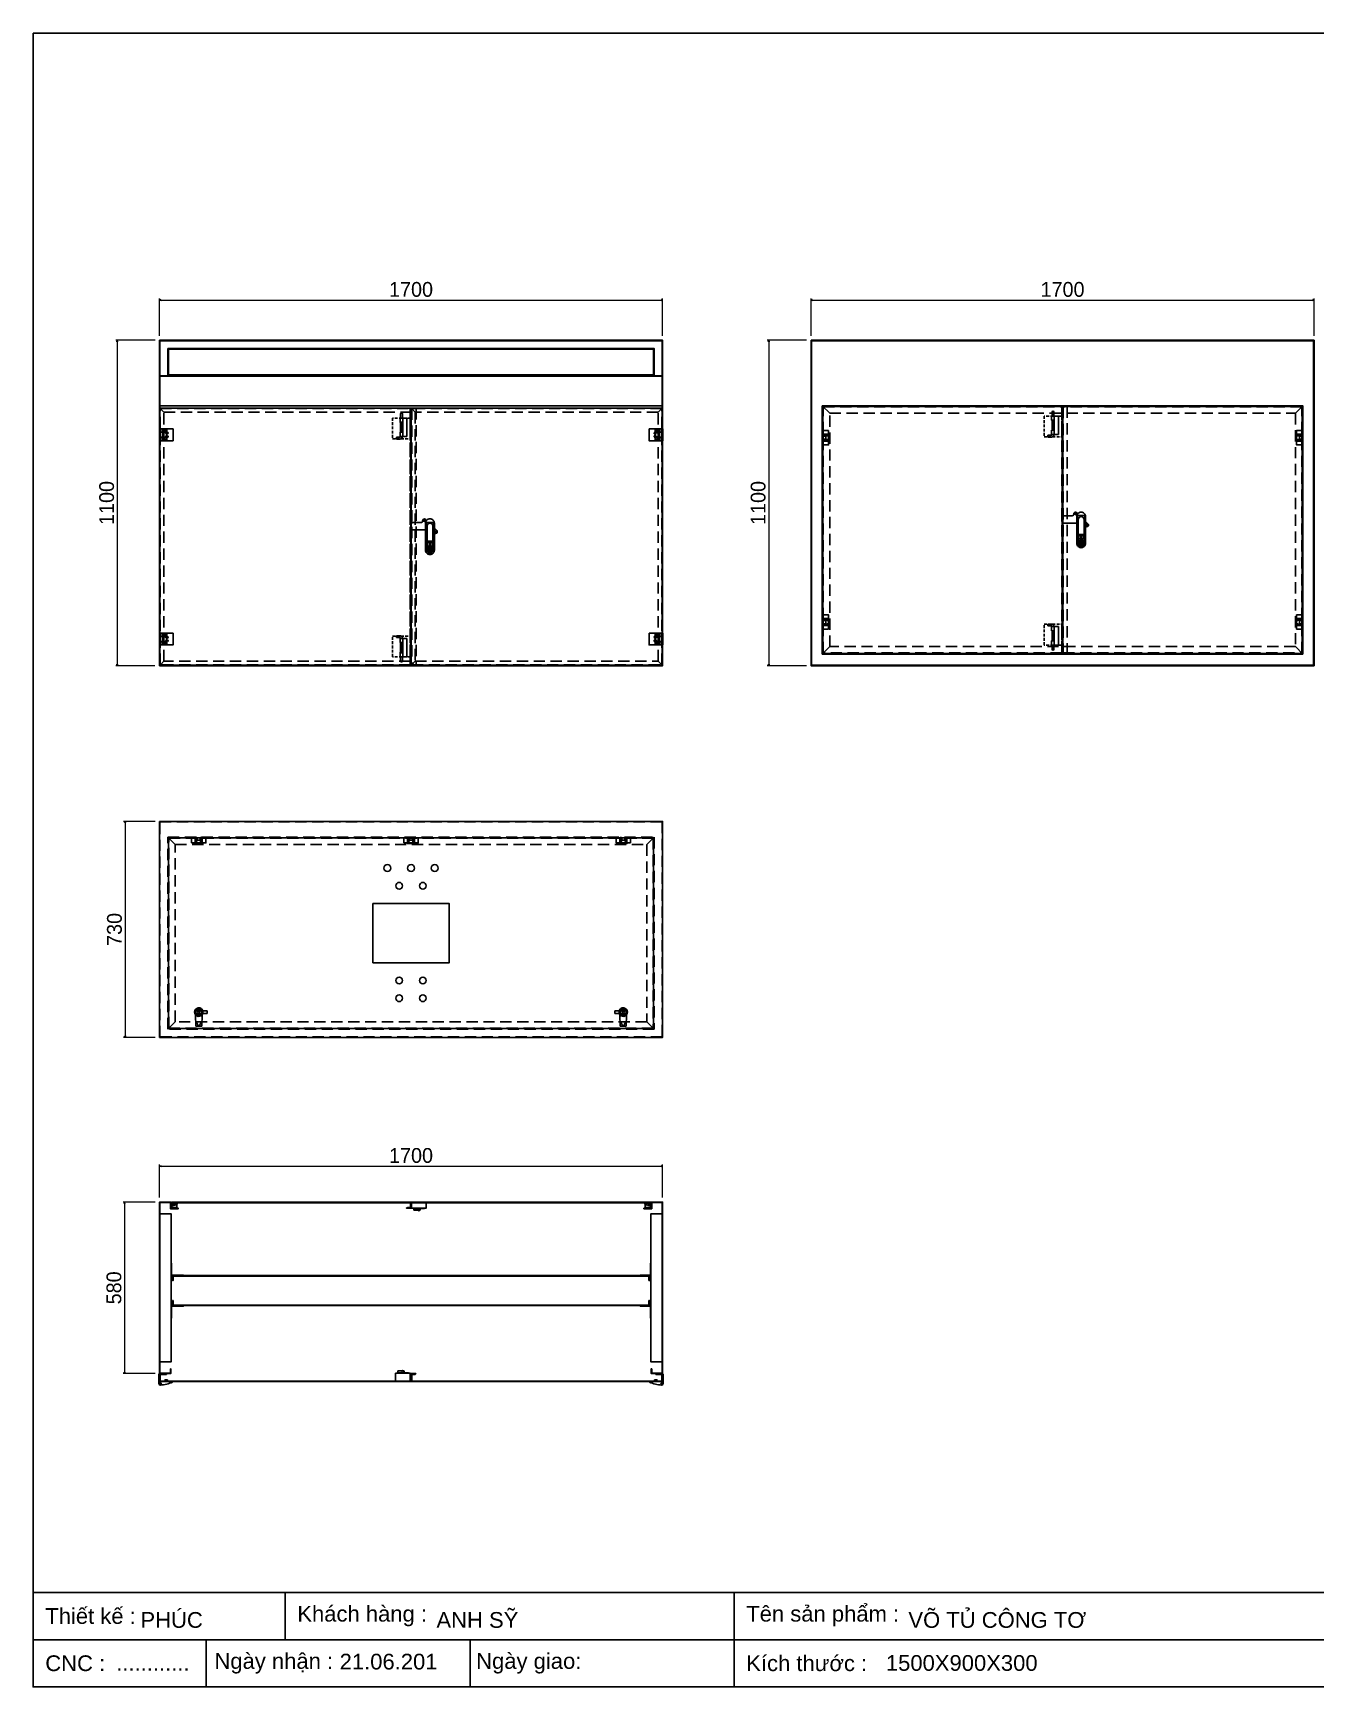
# Model space of a CAD drawing. Header units: millimetres. Extents: x 0 to 7906, y 0 to 5590.
# Drawn here: x 0 to 4336, y 0 to 5590 of the extents above; entities that cross this region are included whole.
import ezdxf

# ---------------------------------------------------------------- set-up
doc = ezdxf.new("R2010")
doc.units = ezdxf.units.MM
doc.linetypes.add('HIDDEN2', pattern=[4.7625, 3.175, -1.5875])
doc.linetypes.add('HIDDENX2', pattern=[19.05, 12.7, -6.35])
doc.layers.add('Ghi chu', color=7, linetype='Continuous')
doc.layers.add('HEATER', color=1, linetype='Continuous')
doc.styles.add('Arial', font='arial.ttf')
doc.dimstyles.new('CNC', dxfattribs={"dimtxt": 50, "dimasz": 5, "dimexe": 5, "dimexo": 15, "dimgap": 10, "dimtad": 1, "dimdec": 0, "dimtxsty": 'Standard', "dimblk": 'OPEN30', "dimcen": 10, "dimclrd": 5, "dimclre": 5, "dimclrt": 3, "dimazin": 3, "dimtfac": 1, "dimtdec": 0, "dimtmove": 0, "dimatfit": 3, "dimldrblk": 'ARCHTICK', "dimlwd": 9, "dimlwe": 9})

# ---------------------------------------------------------------- blocks, each defined once
blk = doc.blocks.new('KHUNG CHUẨN')
at = {"color": 7}
for p, q in [((19889.2, -28535.2), (16919.2, -28535.2)), ((17239.2, -28535.2), (17239.2, -28595.2)), ((17809.2, -28535.2), (17809.2, -28655.2)), ((18939.2, -28595.2), (16919.2, -28595.2)), ((17139.2, -28595.2), (17139.2, -28655.2)), ((17474.2, -28595.2), (17474.2, -28655.2))]:
    blk.add_line(p, q, dxfattribs=at)
blk.add_lwpolyline([(16919.2, -26555.2), (19889.2, -26555.2), (19889.2, -28655.2), (16919.2, -28655.2)], close=True, dxfattribs=at)
at = {"color": 2, "char_height": 20, "attachment_point": 4, "style": 'Arial'}
for s, insert, width in [('  Thiết kế :', (16919.2, -28565.2), 917.634), ('  Khách hàng :', (17239.2, -28565.2), 917.634), ('  Tên sản phẩm :', (17809.2, -28565.2), 917.634), ('  CNC :', (16919.2, -28625.2), 917.634), ('  Ngày nhận :', (17134, -28625.2), 556.651), ('  Ngày giao:', (17466.3, -28625.2), 556.651), ('  Kích thước :', (17809.2, -28625.2), 917.634)]:
    blk.add_mtext(s, dxfattribs=dict(at, insert=insert, width=width))
at = {"color": 3, "style": 'Arial'}
for tag, p in [('#01', (17055.6, -28580.1)), ('#02', (17431.4, -28580.1)), ('#03', (18030.6, -28580.1)), ('#08', (18751.7, -28580.1)), ('#10', (19064.8, -28580.1)), ('#04', (17024.8, -28634.6)), ('#05', (17308.5, -28633)), ('#06', (17632.7, -28633.7)), ('#07', (18002, -28634.7)), ('#09', (18753.8, -28632.6)), ('#11', (19060.3, -28625.7)), ('#12', (19806.5, -28628.9))]:
    blk.add_attdef(tag, p, '', height=20, dxfattribs=at)
blk = doc.blocks.new('*D1')
at = {"color": 5, "lineweight": 9, "ltscale": 3, "transparency": 16777216}
for p, q in [((412.4, 4551.9), (279.3, 4551.9)), ((284.3, 4546.9), (284.3, 3456.9)), ((411.9, 3451.9), (279.3, 3451.9))]:
    blk.add_line(p, q, dxfattribs=at)
at = {"color": 0, "linetype": 'ByBlock', "lineweight": -2}
for p, q in [((283, 4546.9), (284.3, 4551.9)), ((284.3, 4551.9), (285.7, 4546.9)), ((284.3, 4551.9), (284.3, 4546.9)), ((284.3, 3451.9), (283, 3456.9)), ((285.7, 3456.9), (284.3, 3451.9)), ((284.3, 3451.9), (284.3, 3456.9))]:
    blk.add_line(p, q, dxfattribs=at)
at = {"layer": 'Defpoints', "color": 0, "ltscale": 3, "transparency": 16777216}
for p in [(427.4, 4551.9), (284.3, 3451.9), (426.9, 3451.9)]:
    blk.add_point(p, dxfattribs=at)
at = {"color": 3, "ltscale": 3, "transparency": 16777216, "insert": (248.8, 4001.9), "char_height": 50, "attachment_point": 5, "rotation": 90}
blk.add_mtext('1100', dxfattribs=at)
blk = doc.blocks.new('_ArchTick')
at = {"color": 0, "const_width": 0.15}
blk.add_lwpolyline([(-0.5, -0.5), (0.5, 0.5)], dxfattribs=at)
blk = doc.blocks.new('_Open30')
at = {"color": 0, "linetype": 'ByBlock', "lineweight": -2}
for p, q in [((-1, 0.3), (0, 0)), ((0, 0), (-1, -0.3)), ((0, 0), (-1, 0))]:
    blk.add_line(p, q, dxfattribs=at)
blk = doc.blocks.new('*D2')
at = {"color": 5, "lineweight": 9, "ltscale": 3, "transparency": 16777216}
for p, q in [((427.4, 4566.9), (427.4, 4692.9)), ((432.4, 4687.9), (2122.4, 4687.9)), ((2127.4, 4566.9), (2127.4, 4692.9))]:
    blk.add_line(p, q, dxfattribs=at)
at = {"color": 0, "linetype": 'ByBlock', "lineweight": -2}
for p, q in [((427.4, 4687.9), (432.4, 4689.3)), ((432.4, 4686.6), (427.4, 4687.9)), ((427.4, 4687.9), (432.4, 4687.9)), ((2122.4, 4689.3), (2127.4, 4687.9)), ((2127.4, 4687.9), (2122.4, 4686.6)), ((2127.4, 4687.9), (2122.4, 4687.9))]:
    blk.add_line(p, q, dxfattribs=at)
at = {"layer": 'Defpoints', "color": 0, "ltscale": 3, "transparency": 16777216}
for p in [(2127.4, 4687.9), (427.4, 4551.9), (2127.4, 4551.9)]:
    blk.add_point(p, dxfattribs=at)
at = {"color": 3, "ltscale": 3, "transparency": 16777216, "insert": (1277.4, 4723.5), "char_height": 50, "attachment_point": 5}
blk.add_mtext('1700', dxfattribs=at)
blk = doc.blocks.new('ovan6x9')
at = {"color": 2}
for p, q in [((2, 6), (8, 6)), ((2, 0), (8, 0))]:
    blk.add_line(p, q, dxfattribs=at)
for centre, start, end in [((2, 3), 90, 270), ((8, 3), 270, 90)]:
    blk.add_arc(centre, 3, start, end, dxfattribs=at)
blk = doc.blocks.new('HL036-1-1')
at = {"color": 1}
blk.add_line((9.5, 36.2), (9.5, 12.2), dxfattribs=at)
for points in [[(-2.5, 12.2), (17.5, 12.2), (17.5, 36.2), (-2.5, 36.2)], [(0, 48.5), (17.5, 48.5), (17.5, 0), (0, 0)]]:
    blk.add_lwpolyline(points, close=True, dxfattribs=at)
for centre, radius in [((3.5, 31.8), 2), ((3.5, 16.8), 2), ((12.7, 32.5), 2.5), ((12.7, 16), 2.5)]:
    blk.add_circle(centre, radius, dxfattribs=at)
blk = doc.blocks.new('HL044-1.3-B')
h = blk.add_hatch()
h.set_pattern_fill('ANSI31', color=1, scale=0.3, style=0)
h.set_pattern_definition([(45, (-80982.31925, -42991.2648), (-0.673519209, 0.673519209), [])])
h.paths.add_polyline_path([(-15.5, 27), (-15.5, 24), (-9.5, 24), (-9.5, 27)])
at = {"color": 1}
for p, q in [((0, 0), (-43, 0)), ((-43, 0), (-43, -2)), ((-25, 6.5), (-25, 0)), ((-25, 6.5), (-19, 5.9)), ((-25, 5.5), (-19, 4.9)), ((-25, 4.5), (-19, 3.9)), ((-25, 3.5), (-19, 2.9)), ((-25, 2.5), (-19, 1.9)), ((-25, 1.5), (-19, 0.9)), ((-25, 0.5), (-19.7, 0)), ((-22, 24), (-22, 27)), ((-22, 27), (1, 27)), ((-1, 24), (-22, 24)), ((-19, 6.5), (-19, 0)), ((-15.5, 24), (-15.5, 27)), ((-9.5, 24), (-9.5, 27)), ((0, 23), (0, 0)), ((0, 7.5), (3, 7.5)), ((0, 6), (3, 6)), ((3, 25), (3, 0)), ((3, -6.5), (3, 0))]:
    blk.add_line(p, q, dxfattribs=at)
blk.add_lwpolyline([(-26, 6.5), (-18, 6.5), (-18, 0), (-26, 0)], close=True, dxfattribs=at)
blk.add_circle((-2.3, -7), 2.55, dxfattribs=at)
for centre, radius, start, end in [((-1, 23), 1, 0, 90), ((1, 25), 2, 0, 90), ((15.4, 147.7), 160.7, 248.6705, 263.5901), ((-2.5, -6.5), 5.5, 270, 0)]:
    blk.add_arc(centre, radius, start, end, dxfattribs=at)
blk = doc.blocks.new('HL044-1.3-C')
at = {"color": 1, "linetype": 'HIDDEN2', "ltscale": 0.5}
for p, q in [((-25, 40), (-25, 0)), ((-3, 0), (-3, 40))]:
    blk.add_line(p, q, dxfattribs=at)
at = {"color": 1}
for p, q in [((-12, 29), (0, 29)), ((-12, 11), (-12, 29)), ((0, 11), (-12, 11)), ((-11, 28.5), (0, 28.5)), ((-11, 28.5), (-11, 11.5)), ((0, 11.5), (-11, 11.5))]:
    blk.add_line(p, q, dxfattribs=at)
blk.add_lwpolyline([(-46, 40), (0, 40), (0, 0), (-46, 0)], close=True, dxfattribs=at)
at = {"color": 1, "linetype": 'HIDDEN2', "ltscale": 0.5}
for centre, radius in [((-25, 26), 4), ((-25, 14), 4), ((-15.5, 32.5), 3), ((-15.5, 7.5), 3)]:
    blk.add_circle(centre, radius, dxfattribs=at)
blk = doc.blocks.new('HL035-1-1')
at = {"color": 1}
for p, q in [((-5, 88), (-17, 88)), ((-17, 88), (-17, 82)), ((-5, 82), (-17, 82)), ((-4.5, 79), (18.5, 79)), ((-4.5, 65), (-4.5, 79)), ((-4.5, 65), (4.5, 65)), ((1.3, 65), (-4, 64)), ((4, 64), (-4, 62.5)), ((-4, 64), (-3, 64)), ((4, 62.5), (-4, 61)), ((-4, 62.5), (-3, 62.5)), ((4, 61), (-4, 59.5)), ((-4, 61), (-3, 61)), ((4, 59.5), (-4, 58)), ((-4, 59.5), (-3, 59.5)), ((4, 58), (-4, 56.5)), ((-4, 58), (-3, 58)), ((4, 56.5), (-4, 55)), ((-4, 56.5), (-3, 56.5)), ((-3, 79), (-3, 80)), ((-3, 79), (-3, 79)), ((3, 79), (3, 80)), ((3, 64), (4, 64)), ((3, 62.5), (4, 62.5)), ((3, 61), (4, 61)), ((3, 59.5), (4, 59.5)), ((3, 58), (4, 58)), ((3, 56.5), (4, 56.5)), ((4.5, 65), (4.5, 79)), ((4.5, 65), (4.5, 31)), ((18.5, 79), (18.5, 17)), ((-4.5, 17), (-4.5, 31)), ((-4.5, 31), (4.5, 31)), ((18.5, 17), (-4.5, 17)), ((4, 55), (-4, 53.5)), ((-4, 55), (-3, 55)), ((4, 53.5), (-4, 52)), ((-4, 53.5), (-3, 53.5)), ((4, 52), (-4, 50.5)), ((-4, 52), (-3, 52)), ((4, 50.5), (-4, 49)), ((-4, 50.5), (-3, 50.5)), ((4, 49), (-4, 47.5)), ((-4, 49), (-3, 49)), ((4, 47.5), (-4, 46)), ((-4, 47.5), (-3, 47.5)), ((4, 46), (-4, 44.5)), ((-4, 46), (-3, 46)), ((4, 44.5), (-4, 43)), ((-4, 44.5), (-3, 44.5)), ((4, 43), (-4, 41.5)), ((-4, 43), (-3, 43)), ((4, 41.5), (-4, 40)), ((-4, 41.5), (-3, 41.5)), ((4, 40), (-4, 38.5)), ((-4, 40), (-3, 40)), ((4, 38.5), (-4, 37)), ((-4, 38.5), (-3, 38.5)), ((4, 37), (-4, 35.5)), ((-4, 37), (-3, 37)), ((4, 35.5), (-4, 34)), ((-4, 35.5), (-3, 35.5)), ((4, 34), (-4, 32.5)), ((-4, 34), (-3, 34)), ((-3, 3), (-2, 0)), ((3, 3), (2, 0)), ((3, 55), (4, 55)), ((3, 53.5), (4, 53.5)), ((3, 52), (4, 52)), ((3, 50.5), (4, 50.5)), ((3, 49), (4, 49)), ((3, 47.5), (4, 47.5)), ((3, 46), (4, 46)), ((3, 44.5), (4, 44.5)), ((3, 43), (4, 43)), ((3, 41.5), (4, 41.5)), ((3, 40), (4, 40)), ((3, 38.5), (4, 38.5)), ((3, 37), (4, 37)), ((3, 35.5), (4, 35.5)), ((3, 34), (4, 34)), ((4.5, 17), (4.5, 31))]:
    blk.add_line(p, q, dxfattribs=at)
for points in [[(-3, 32.5), (-3, 65)], [(3, 65), (3, 32.5)], [(-3, 3), (-3, 17)], [(2, 0), (-2, 0)], [(3, 17), (3, 3)]]:
    blk.add_lwpolyline(points, dxfattribs=at)
blk.add_lwpolyline([(-4, 32.5), (4, 32.5), (4, 31), (-4, 31)], close=True, dxfattribs=at)
for radius in [8, 2]:
    blk.add_arc((-5, 80), radius, 0, 90, dxfattribs=at)
blk = doc.blocks.new('*D8')
at = {"color": 5, "lineweight": 9, "ltscale": 3, "transparency": 16777216}
for p, q in [((412.4, 2925.4), (305.8, 2925.4)), ((310.8, 2920.4), (310.8, 2200.4)), ((412.4, 2195.4), (305.8, 2195.4))]:
    blk.add_line(p, q, dxfattribs=at)
at = {"color": 0, "linetype": 'ByBlock', "lineweight": -2}
for p, q in [((309.4, 2920.4), (310.8, 2925.4)), ((310.8, 2925.4), (312.1, 2920.4)), ((310.8, 2925.4), (310.8, 2920.4)), ((310.8, 2195.4), (309.4, 2200.4)), ((312.1, 2200.4), (310.8, 2195.4)), ((310.8, 2195.4), (310.8, 2200.4))]:
    blk.add_line(p, q, dxfattribs=at)
at = {"layer": 'Defpoints', "color": 0, "ltscale": 3, "transparency": 16777216}
for p in [(427.4, 2925.4), (310.8, 2195.4), (427.4, 2195.4)]:
    blk.add_point(p, dxfattribs=at)
at = {"color": 3, "ltscale": 3, "transparency": 16777216, "insert": (275.2, 2560.4), "char_height": 50, "attachment_point": 5, "rotation": 90}
blk.add_mtext('730', dxfattribs=at)
blk = doc.blocks.new('HL035-1-3')
at = {"color": 1}
for p, q in [((0, 3), (-17, 3)), ((-17, -3), (-17, 3)), ((0, 4.5), (18.5, 4.5)), ((18.5, 3), (0.2, 3)), ((4.4, 1), (2.9, 0.7)), ((18.5, 3), (18.5, 4.5)), ((0, -3), (-17, -3))]:
    blk.add_line(p, q, dxfattribs=at)
for radius, start, end in [(4.5, 90, 138.1897), (4.5, 221.8103, 13.4301), (3, 87.0927, 90), (3, 270, 90), (3, 270, 13.4301)]:
    blk.add_arc((0, 0), radius, start, end, dxfattribs=at)
blk = doc.blocks.new('HL036-1-2')
at = {"layer": 'Ghi chu', "color": 1}
for p, q in [((-3, 17.8), (-18.9, 17.8)), ((-18.9, 15.8), (-18.9, 17.8)), ((-12.1, 15.8), (-18.9, 15.8)), ((-16.4, 1), (-16.4, 14)), ((-15.6, 15), (-3.9, 17.7)), ((0, 0), (-15.4, 0)), ((-14.4, 3), (-14.4, 11.9)), ((0, 2), (-13.4, 2)), ((-13.1, 12.8), (-4.3, 9.8)), ((-6.2, 2), (-6.2, 0)), ((-1.2, 2), (-1.2, 0)), ((0, 0), (0, 2))]:
    blk.add_line(p, q, dxfattribs=at)
for radius in [4.1, 2.1]:
    blk.add_circle((-3, 13.7), radius, dxfattribs=at)
for centre, start, end in [((-15.4, 14), 102.9616, 180), ((-15.4, 1), 180, 270), ((-13.4, 11.9), 71.3254, 180), ((-13.4, 3), 180, 270)]:
    blk.add_arc(centre, 1, start, end, dxfattribs=at)
blk = doc.blocks.new('*D9')
at = {"color": 5, "lineweight": 9, "ltscale": 3, "transparency": 16777216}
for p, q in [((427.4, 1653.9), (427.4, 1765.6)), ((432.4, 1760.6), (2122.4, 1760.6)), ((2127.4, 1653.9), (2127.4, 1765.6))]:
    blk.add_line(p, q, dxfattribs=at)
at = {"color": 0, "linetype": 'ByBlock', "lineweight": -2}
for p, q in [((427.4, 1760.6), (432.4, 1761.9)), ((432.4, 1759.2), (427.4, 1760.6)), ((427.4, 1760.6), (432.4, 1760.6)), ((2122.4, 1761.9), (2127.4, 1760.6)), ((2127.4, 1760.6), (2122.4, 1759.2)), ((2127.4, 1760.6), (2122.4, 1760.6))]:
    blk.add_line(p, q, dxfattribs=at)
at = {"layer": 'Defpoints', "color": 0, "ltscale": 3, "transparency": 16777216}
for p in [(2127.4, 1760.6), (427.4, 1638.9), (2127.4, 1638.9)]:
    blk.add_point(p, dxfattribs=at)
at = {"color": 3, "ltscale": 3, "transparency": 16777216, "insert": (1277.4, 1796.1), "char_height": 50, "attachment_point": 5}
blk.add_mtext('1700', dxfattribs=at)
blk = doc.blocks.new('*D10')
at = {"color": 5, "lineweight": 9, "ltscale": 3, "transparency": 16777216}
for p, q in [((412.4, 1638.9), (304, 1638.9)), ((309, 1633.9), (309, 1063.9)), ((412.4, 1058.9), (304, 1058.9))]:
    blk.add_line(p, q, dxfattribs=at)
at = {"color": 0, "linetype": 'ByBlock', "lineweight": -2}
for p, q in [((307.7, 1633.9), (309, 1638.9)), ((309, 1638.9), (310.3, 1633.9)), ((309, 1638.9), (309, 1633.9)), ((309, 1058.9), (307.7, 1063.9)), ((310.3, 1063.9), (309, 1058.9)), ((309, 1058.9), (309, 1063.9))]:
    blk.add_line(p, q, dxfattribs=at)
at = {"layer": 'Defpoints', "color": 0, "ltscale": 3, "transparency": 16777216}
for p in [(427.4, 1638.9), (309, 1058.9), (427.4, 1058.9)]:
    blk.add_point(p, dxfattribs=at)
at = {"color": 3, "ltscale": 3, "transparency": 16777216, "insert": (273.5, 1348.9), "char_height": 50, "attachment_point": 5, "rotation": 90}
blk.add_mtext('580', dxfattribs=at)
blk = doc.blocks.new('*D11')
at = {"color": 5, "lineweight": 9, "ltscale": 3, "transparency": 16777216}
for p, q in [((2614.4, 4551.9), (2481.3, 4551.9)), ((2486.3, 4546.9), (2486.3, 3456.9)), ((2613.9, 3451.9), (2481.3, 3451.9))]:
    blk.add_line(p, q, dxfattribs=at)
at = {"color": 0, "linetype": 'ByBlock', "lineweight": -2}
for p, q in [((2485, 4546.9), (2486.3, 4551.9)), ((2486.3, 4551.9), (2487.7, 4546.9)), ((2486.3, 4551.9), (2486.3, 4546.9)), ((2486.3, 3451.9), (2485, 3456.9)), ((2487.7, 3456.9), (2486.3, 3451.9)), ((2486.3, 3451.9), (2486.3, 3456.9))]:
    blk.add_line(p, q, dxfattribs=at)
at = {"layer": 'Defpoints', "color": 0, "ltscale": 3, "transparency": 16777216}
for p in [(2629.4, 4551.9), (2486.3, 3451.9), (2628.9, 3451.9)]:
    blk.add_point(p, dxfattribs=at)
at = {"color": 3, "ltscale": 3, "transparency": 16777216, "insert": (2450.8, 4001.9), "char_height": 50, "attachment_point": 5, "rotation": 90}
blk.add_mtext('1100', dxfattribs=at)
blk = doc.blocks.new('*D12')
at = {"color": 5, "lineweight": 9, "ltscale": 3, "transparency": 16777216}
for p, q in [((2629.4, 4566.9), (2629.4, 4692.9)), ((2634.4, 4687.9), (4324.4, 4687.9)), ((4329.4, 4566.9), (4329.4, 4692.9))]:
    blk.add_line(p, q, dxfattribs=at)
at = {"color": 0, "linetype": 'ByBlock', "lineweight": -2}
for p, q in [((2629.4, 4687.9), (2634.4, 4689.3)), ((2634.4, 4686.6), (2629.4, 4687.9)), ((2629.4, 4687.9), (2634.4, 4687.9)), ((4324.4, 4689.3), (4329.4, 4687.9)), ((4329.4, 4687.9), (4324.4, 4686.6)), ((4329.4, 4687.9), (4324.4, 4687.9))]:
    blk.add_line(p, q, dxfattribs=at)
at = {"layer": 'Defpoints', "color": 0, "ltscale": 3, "transparency": 16777216}
for p in [(4329.4, 4687.9), (2629.4, 4551.9), (4329.4, 4551.9)]:
    blk.add_point(p, dxfattribs=at)
at = {"color": 3, "ltscale": 3, "transparency": 16777216, "insert": (3479.4, 4723.5), "char_height": 50, "attachment_point": 5}
blk.add_mtext('1700', dxfattribs=at)
blk = doc.blocks.new('AB301-2-1')
at = {"linetype": 'Continuous'}
h = blk.add_hatch(dxfattribs=at)
h.set_pattern_fill('ACAD_ISO09W100', color=1, scale=0.2)
h.set_pattern_definition([(0, (-368.0181, 398.3814), (0, 1), [4.8, -0.6, 1.2, -0.6, 1.2, -0.6])])
h.paths.add_polyline_path([(-4.1, -88.5, 0.118404), (0, -89.5, 0.118404), (4.1, -88.5), (7, -72), (-7, -72)])
at = {"color": 1, "linetype": 'Continuous'}
for p, q in [((-10, -50.5), (10, -50.5)), ((-7, -72), (7, -72)), ((-7, -72), (-4.1, -88.5)), ((7, -72), (4.1, -88.5))]:
    blk.add_line(p, q, dxfattribs=at)
for points in [[(-15, -12.5), (-57.5, -12.5, -0.414214), (-65, -5), (-65, 5, -0.414214), (-57.5, 12.5), (-30.7, 12.5, 0.414214), (-24.7, 18.5), (-24.7, 18.7)], [(-24.7, 18.7, -0.198912), (-23, 23), (-23, 23, -0.414214), (-14.5, 23), (-11.3, 19.8)], [(15, -6.5), (23, -14.5, -0.414214), (23, -23), (23, -23, -0.381561), (15, -23.4, -0.381561)]]:
    blk.add_lwpolyline(points, format="xyb", dxfattribs=at)
for points in [[(0, 25), (0, 25, -0.414214), (15, 10), (15, -80.5, -0.414214), (0, -95.5), (0, -95.5, -0.414214), (-15, -80.5), (-15, 10, -0.414214)], [(0, 10, -0.414214), (10, 0), (10, -80.5, -0.414214), (0, -90.5, -0.414214), (-10, -80.5), (-10, 0, -0.414214)], [(9, -72.5), (9, -80.5, -0.414214), (0, -89.5, -0.414214), (-9, -80.5), (-9, -72.5, -0.414214), (-7, -70.5), (7, -70.5, -0.414214)]]:
    blk.add_lwpolyline(points, format="xyb", close=True, dxfattribs=at)
at = {"color": 2, "linetype": 'Continuous'}
blk.add_lwpolyline([(-12, 13.3), (12, 13.3), (12, -83.7), (-12, -83.7)], close=True, dxfattribs=at)
at = {"color": 1, "linetype": 'Continuous'}
blk.add_lwpolyline([(-1, -55.5), (1, -55.5), (1, -65.5), (-1, -65.5)], close=True, dxfattribs=at)
for centre, radius in [((-18.7, 18.7), 2.5), ((0, -60.5), 8), ((18.7, -18.7), 2.5)]:
    blk.add_circle(centre, radius, dxfattribs=at)
blk = doc.blocks.new('SDGFGHGHG')
at = {"layer": 'HEATER'}
for p, q in [((860892.9, 570780.5), (860931.6, 570782)), ((860892.9, 570760.5), (860892.9, 570780.5)), ((860892.9, 570771.9), (860906.3, 570778.7)), ((860892.9, 570769.1), (860906.3, 570762.4)), ((860892.9, 570760.5), (860931.6, 570759.1)), ((860935.9, 570742), (860935.9, 570784.3)), ((860937.5, 570771.3), (860939.5, 570771.3)), ((860937.5, 570769.8), (860939.5, 570769.8)), ((860939.5, 570773.5), (860939.5, 570771.3)), ((860939.5, 570769.8), (860939.5, 570767.6)), ((860941.3, 570773.5), (860941.3, 570771.3)), ((860941.3, 570771.3), (860943.4, 570771.3)), ((860941.3, 570769.8), (860941.3, 570767.6)), ((860941.3, 570769.8), (860943.4, 570769.8)), ((860944.9, 570742), (860944.9, 570784.3)), ((860935.9, 570742), (860944.9, 570742))]:
    blk.add_line(p, q, dxfattribs=at)
blk.add_circle((860940.4, 570770.5), 3.08, dxfattribs=at)
blk.add_arc((860940.4, 570770.5), 14.5, 288.08, 251.92, dxfattribs=at)
blk = doc.blocks.new('SĐFHGGH')
at = {"layer": 'HEATER'}
for points in [[(860928.8, 570702.4), (860927.4, 570702.4), (860927.4, 570708.4), (860928.8, 570708.4)], [(860943.4, 570717), (860943.4, 570718.4), (860937.4, 570718.4), (860937.4, 570717)], [(860952.1, 570702.4), (860953.4, 570702.4), (860953.4, 570708.4), (860952.1, 570708.4)], [(860943.4, 570693.8), (860943.4, 570692.4), (860937.4, 570692.4), (860937.4, 570693.8)]]:
    blk.add_lwpolyline(points, dxfattribs=at)
for start, end in [(104.4775, 165.5225), (14.4775, 75.5225), (194.4775, 255.5225), (284.4775, 345.5225)]:
    blk.add_arc((860940.4, 570705.4), 12, start, end, dxfattribs=at)
blk = doc.blocks.new('MS722')
for name, p in [('SDGFGHGHG', (-860940.4, -570770.5)), ('SĐFHGGH', (-860940.4, -570705.4))]:
    blk.add_blockref(name, p)

msp = doc.modelspace()

# ---------------------------------------------------------------- linework, layer by layer
at = {"ltscale": 3}
for p, q in [((2127.4, 4430.3), (427.4, 4430.3)), ((2127.9, 4330.3), (427.4, 4330.3)), ((429.9, 4320.8), (441.9, 4308.8)), ((2112.9, 4308.8), (2124.9, 4320.8)), ((2667.4, 4330.3), (2692.4, 4305.3)), ((4266.4, 4305.3), (4291.4, 4330.3)), ((2112.9, 3466.9), (2124.9, 3454.9)), ((2667.4, 3491.4), (2692.4, 3516.4)), ((4266.4, 3516.4), (4291.4, 3491.4)), ((455.4, 2872.4), (480.4, 2847.4)), ((2099.4, 2872.4), (2074.4, 2847.4)), ((480.4, 2248.4), (455.4, 2223.4)), ((2074.4, 2248.4), (2099.4, 2223.4))]:
    msp.add_line(p, q, dxfattribs=at)
at = {"color": 6, "linetype": 'HIDDENX2', "ltscale": 3}
for p, q in [((1274.9, 4305.8), (1274.9, 4293.8)), ((1279.9, 4320.8), (1291.9, 4308.8)), ((442.4, 3466.9), (430.4, 3454.9)), ((1279.9, 3454.9), (1291.9, 3466.9))]:
    msp.add_line(p, q, dxfattribs=at)
at = {"ltscale": 3}
for points in [[(427.4, 4551.9), (2127.4, 4551.9), (2127.4, 3451.9), (427.4, 3451.9)], [(427.4, 4551.9), (2127.4, 4551.9), (2127.4, 4430.3), (427.4, 4430.3)], [(428.9, 4550.4), (2125.9, 4550.4), (2125.9, 3453.4), (428.9, 3453.4)], [(428.9, 4550.4), (2125.9, 4550.4), (2125.9, 4431.8), (428.9, 4431.8)], [(2629.4, 4551.9), (4329.4, 4551.9), (4329.4, 3451.9), (2629.4, 3451.9)], [(2630.9, 4550.4), (4327.9, 4550.4), (4327.9, 3453.4), (2630.9, 3453.4)], [(455.4, 4523.9), (2099.4, 4523.9), (2099.4, 4435.1), (455.4, 4435.1)], [(2667.4, 4330.3), (4291.4, 4330.3), (4291.4, 3491.4), (2667.4, 3491.4)], [(427.4, 2925.4), (2127.4, 2925.4), (2127.4, 2195.4), (427.4, 2195.4)], [(1278.9, 1618.7), (1328.9, 1618.7), (1328.9, 1636.7), (1278.9, 1636.7)], [(1224.9, 1060.4), (1274.9, 1060.4), (1274.9, 1033.4), (1224.9, 1033.4)]]:
    msp.add_lwpolyline(points, close=True, dxfattribs=at)
at = {"color": 6, "ltscale": 3}
for points in [[(457.4, 4521.9), (2097.4, 4521.9), (2097.4, 4435.4), (457.4, 4435.4)], [(428.9, 4322.3), (1276.4, 4322.3), (1276.4, 3453.4), (428.9, 3453.4)], [(2126.4, 4322.3), (1278.4, 4322.3), (1278.4, 3453.4), (2126.4, 3453.4)], [(2669.4, 4328.3), (3478.4, 4328.3), (3478.4, 3493.4), (2669.4, 3493.4)], [(4289.4, 4328.3), (3480.4, 4328.3), (3480.4, 3493.4), (4289.4, 3493.4)], [(457.4, 2870.4), (2097.4, 2870.4), (2097.4, 2225.4), (457.4, 2225.4)]]:
    msp.add_lwpolyline(points, close=True, dxfattribs=at)
at = {"color": 6, "linetype": 'HIDDENX2', "ltscale": 3}
for points in [[(429.9, 4320.8), (1274.9, 4320.8), (1274.9, 3454.9), (429.9, 3454.9)], [(441.9, 4308.8), (1274.9, 4308.8), (1274.9, 3466.9), (441.9, 3466.9)], [(1276.4, 4322.3), (1294.4, 4322.3), (1294.4, 3453.4), (1276.4, 3453.4)], [(2124.9, 4320.8), (1279.9, 4320.8), (1279.9, 3454.9), (2124.9, 3454.9)], [(2112.9, 4308.8), (1291.9, 4308.8), (1291.9, 3466.9), (2112.9, 3466.9)], [(2670.9, 4326.8), (3476.9, 4326.8), (3476.9, 3494.9), (2670.9, 3494.9)], [(3478.4, 4328.3), (3495.4, 4328.3), (3495.4, 3493.4), (3478.4, 3493.4)], [(4287.9, 4326.8), (3481.9, 4326.8), (3481.9, 3494.9), (4287.9, 3494.9)], [(458.9, 2868.9), (2095.9, 2868.9), (2095.9, 2226.9), (458.9, 2226.9)]]:
    msp.add_lwpolyline(points, close=True, dxfattribs=at)
at = {"linetype": 'HIDDENX2', "ltscale": 3}
for points in [[(2692.4, 4305.3), (4266.4, 4305.3), (4266.4, 3516.4), (2692.4, 3516.4)], [(428.9, 2923.9), (2125.9, 2923.9), (2125.9, 2196.9), (428.9, 2196.9)], [(455.4, 2872.4), (2099.4, 2872.4), (2099.4, 2223.4), (455.4, 2223.4)], [(480.4, 2847.4), (2074.4, 2847.4), (2074.4, 2248.4), (480.4, 2248.4)]]:
    msp.add_lwpolyline(points, close=True, dxfattribs=at)
at = {"color": 2}
for points in [[(450.4, 4249.3), (437.4, 4249.3), (437.4, 4240.3), (450.4, 4240.3)], [(2104.9, 4249.3), (2117.9, 4249.3), (2117.9, 4240.3), (2104.9, 4240.3)], [(450.4, 4224.3), (437.4, 4224.3), (437.4, 4215.3), (450.4, 4215.3)], [(2104.9, 4224.3), (2117.9, 4224.3), (2117.9, 4215.3), (2104.9, 4215.3)], [(450.4, 3558.9), (437.4, 3558.9), (437.4, 3549.9), (450.4, 3549.9)], [(450.4, 3533.9), (437.4, 3533.9), (437.4, 3524.9), (450.4, 3524.9)], [(2104.9, 3558.9), (2117.9, 3558.9), (2117.9, 3549.9), (2104.9, 3549.9)], [(2104.9, 3533.9), (2117.9, 3533.9), (2117.9, 3524.9), (2104.9, 3524.9)]]:
    msp.add_lwpolyline(points, close=True, dxfattribs=at)
at = {"linetype": 'HIDDEN2', "ltscale": 3}
for points in [[(1214.9, 4219), (1274.9, 4219), (1274.9, 4289), (1214.9, 4289)], [(3416.9, 4225.7), (3476.9, 4225.7), (3476.9, 4295.7), (3416.9, 4295.7)], [(3416.9, 3591.8), (3476.9, 3591.8), (3476.9, 3521.8), (3416.9, 3521.8)], [(1214.9, 3551.9), (1274.9, 3551.9), (1274.9, 3481.9), (1214.9, 3481.9)]]:
    msp.add_lwpolyline(points, close=True, dxfattribs=at)
at = {"color": 2, "ltscale": 3}
for points in [[(1148.4, 2647.9), (1406.4, 2647.9), (1406.4, 2447.9), (1148.4, 2447.9)], [(550.1, 2270.7), (550.1, 2291.2), (570.6, 2291.2), (570.6, 2270.7)], [(2004.6, 2270.7), (2004.6, 2291.2), (1984.1, 2291.2), (1984.1, 2270.7)]]:
    msp.add_lwpolyline(points, close=True, dxfattribs=at)
at = {"color": 7}
for points in [[(463.9, 1075.4), (463.9, 1060.4), (428.9, 1060.4), (428.9, 1637.4), (463.9, 1637.4), (463.9, 1616.4), (490.4, 1616.4), (490.4, 1617.9), (465.4, 1617.9), (465.4, 1638.9), (427.4, 1638.9), (427.4, 1058.9), (465.4, 1058.9), (465.4, 1075.4)], [(2090.9, 1075.4), (2090.9, 1060.4), (2125.9, 1060.4), (2125.9, 1637.4), (2090.9, 1637.4), (2090.9, 1616.4), (2064.4, 1616.4), (2064.4, 1617.9), (2089.4, 1617.9), (2089.4, 1638.9), (2127.4, 1638.9), (2127.4, 1058.9), (2089.4, 1058.9), (2089.4, 1075.4)]]:
    msp.add_lwpolyline(points, close=True, dxfattribs=at)
at = {"color": 6}
for points in [[(478.9, 1620.7), (468.9, 1620.7), (468.9, 1636.7), (1275.9, 1636.7), (1275.9, 1620.7), (1265.9, 1620.7), (1265.9, 1619.2), (1277.4, 1619.2), (1277.4, 1638.2), (467.4, 1638.2), (467.4, 1619.2), (478.9, 1619.2)], [(2112.9, 1056.4), (2124.9, 1056.4), (2124.9, 1033.4), (1279.9, 1033.4), (1279.9, 1056.4), (1291.9, 1056.4), (1291.9, 1057.9), (1278.4, 1057.9), (1278.4, 1031.9), (2126.4, 1031.9), (2126.4, 1057.9), (2112.9, 1057.9)]]:
    msp.add_lwpolyline(points, close=True, dxfattribs=at)
for points in [[(1277.4, 1619.2), (1277.4, 1638.2), (2087.4, 1638.2), (2087.4, 1619.2), (2075.9, 1619.2), (2075.9, 1620.7), (2085.9, 1620.7), (2085.9, 1636.7), (1278.9, 1636.7), (1278.9, 1617.7), (1262.4, 1617.7), (1262.4, 1619.2), (1277.4, 1619.2)], [(1276.4, 1057.9), (1293.4, 1057.9), (1293.4, 1059.4), (1274.9, 1059.4), (1274.9, 1033.4), (429.9, 1033.4), (429.9, 1056.4), (441.9, 1056.4), (441.9, 1057.9), (428.4, 1057.9), (428.4, 1031.9), (1276.4, 1031.9), (1276.4, 1057.9)]]:
    msp.add_lwpolyline(points, dxfattribs=at)
at = {"color": 8, "ltscale": 3}
for points in [[(428.9, 1598.9), (466.9, 1598.9), (466.9, 1098.9), (428.9, 1098.9)], [(2125.9, 1598.9), (2087.9, 1598.9), (2087.9, 1098.9), (2125.9, 1098.9)]]:
    msp.add_lwpolyline(points, close=True, dxfattribs=at)
at = {"color": 8}
for points in [[(508.4, 1390.2), (466.9, 1390.2), (466.9, 1431.7), (468.4, 1431.7), (468.4, 1391.7), (508.4, 1391.7)], [(2051.4, 1390.2), (2087.9, 1390.2), (2087.9, 1431.7), (2086.4, 1431.7), (2086.4, 1391.7), (2051.4, 1391.7)], [(508.4, 1288.8), (466.9, 1288.8), (466.9, 1247.3), (468.4, 1247.3), (468.4, 1287.3), (508.4, 1287.3)], [(2051.4, 1288.8), (2087.9, 1288.8), (2087.9, 1247.3), (2086.4, 1247.3), (2086.4, 1287.3), (2051.4, 1287.3)]]:
    msp.add_lwpolyline(points, close=True, dxfattribs=at)
at = {"color": 1}
for points in [[(2081.4, 1373.2), (2081.4, 1388.2), (473.4, 1388.2), (473.4, 1373.2), (471.4, 1373.2), (471.4, 1390.2), (2083.4, 1390.2), (2083.4, 1373.2)], [(2081.4, 1305.8), (2081.4, 1290.8), (473.4, 1290.8), (473.4, 1305.8), (471.4, 1305.8), (471.4, 1288.8), (2083.4, 1288.8), (2083.4, 1305.8)]]:
    msp.add_lwpolyline(points, close=True, dxfattribs=at)
at = {"color": 2, "ltscale": 3}
for centre in [(1197.4, 2767.9), (1277.4, 2767.9), (1357.4, 2767.9), (1237.4, 2707.9), (1317.4, 2707.9), (1237.4, 2387.9), (1317.4, 2387.9), (1237.4, 2327.9), (1317.4, 2327.9)]:
    msp.add_circle(centre, 11.5, dxfattribs=at)
at = {"color": 2}
for centre in [(1303.9, 1614.2), (1249.9, 1064.9)]:
    msp.add_circle(centre, 4, dxfattribs=at)

# ---------------------------------------------------------------- block references
at = {"color": 3}
ref = msp.add_blockref('KHUNG CHUẨN', (-45039, 76280), dxfattribs=dict(at, xscale=2.661999999982072, yscale=2.661999999982072, zscale=2.661999999982072))
ref.add_attrib('#03', 'VÕ TỦ CÔNG TƠ', (2958.4, 199.8), dxfattribs={"color": 3, "height": 53.24, "style": 'Arial'})
ref.add_attrib('#07', '1500X900X300', (2882.3, 54.4), dxfattribs={"color": 3, "height": 53.24, "style": 'Arial'})
ref.add_attrib('#02', 'ANH SỸ', (1363.3, 199.8), dxfattribs={"color": 3, "height": 53.24, "style": 'Arial'})
ref.add_attrib('#05', '21.06.201', (1036.1, 58.9), dxfattribs={"color": 3, "height": 53.24, "style": 'Arial'})
ref.add_attrib('#01', 'PHÚC', (362.9, 199.8), dxfattribs={"color": 3, "height": 53.24, "style": 'Arial'})
ref.add_attrib('#04', '............', (280.9, 54.7), dxfattribs={"color": 3, "height": 53.24, "style": 'Arial'})
at = {"color": 7, "xscale": -1}
for name, p, rotation in [('HL035-1-1', (1245.1, 4306), 180), ('HL035-1-1', (3447.1, 4312.7), 180), ('HL036-1-1', (4270.3, 3623.4), 180), ('ovan6x9', (4278, 3610.4), 180), ('ovan6x9', (4278, 3593.9), 180), ('HL036-1-1', (1970.9, 2852.9), 270), ('ovan6x9', (1983.9, 2860.6), 270), ('ovan6x9', (2000.4, 2860.6), 270), ('MS722', (1994.4, 2280.9), 270), ('HL035-1-3', (1249.9, 1064.9), 180)]:
    msp.add_blockref(name, p, dxfattribs=dict(at, rotation=rotation))
for name, p in [('HL044-1.3-C', (427.4, 4212.3)), ('ovan6x9', (2680.7, 4227.8)), ('ovan6x9', (2680.7, 4211.3)), ('HL036-1-1', (2688.4, 4198.3)), ('HL044-1.3-C', (427.4, 3521.9)), ('HL036-1-2', (470, 1617.9)), ('HL044-1.3-B', (428.4, 1031.9))]:
    msp.add_blockref(name, p, dxfattribs=at)
at = {"color": 7}
for name, p in [('HL044-1.3-C', (2127.9, 4212.3)), ('HL036-1-1', (4270.3, 4198.3)), ('ovan6x9', (4278, 4227.8)), ('ovan6x9', (4278, 4211.3)), ('AB301-2-1', (3542.4, 3946.1)), ('AB301-2-1', (1341.4, 3923.1)), ('HL035-1-1', (3447.1, 3504.8)), ('HL035-1-1', (1245.1, 3464.9)), ('HL044-1.3-C', (2127.9, 3521.9)), ('HL036-1-2', (2084.8, 1617.9)), ('HL035-1-3', (1303.9, 1614.2)), ('HL044-1.3-B', (2126.4, 1031.9))]:
    msp.add_blockref(name, p, dxfattribs=at)
for name, p, rotation in [('ovan6x9', (2680.7, 3610.4), 180), ('ovan6x9', (2680.7, 3593.9), 180), ('HL036-1-1', (2688.4, 3623.4), 180), ('HL036-1-1', (583.9, 2852.9), 90), ('ovan6x9', (554.4, 2860.6), 90), ('ovan6x9', (570.9, 2860.6), 90), ('HL036-1-1', (1301.6, 2852.9), 90), ('ovan6x9', (1272.1, 2860.6), 90), ('ovan6x9', (1288.6, 2860.6), 90), ('MS722', (560.4, 2280.9), 90)]:
    msp.add_blockref(name, p, dxfattribs=dict(at, rotation=rotation))

# ---------------------------------------------------------------- dimensions: what is measured, and where the dimension line sits
at = {"ltscale": 3}
for base, p1, p2, picture, middle in [((2127.4, 4687.9), (427.4, 4551.9), (2127.4, 4551.9), '*D2', (1277.4, 4723.5)), ((4329.4, 4687.9), (2629.4, 4551.9), (4329.4, 4551.9), '*D12', (3479.4, 4723.5)), ((2127.4, 1760.6), (427.4, 1638.9), (2127.4, 1638.9), '*D9', (1277.4, 1796.1))]:
    dim = msp.add_linear_dim(base=base, p1=p1, p2=p2, dimstyle='CNC', dxfattribs=at)
    dim.commit()
    dim.dimension.update_dxf_attribs({"geometry": picture, "text_midpoint": middle})
for base, p1, p2, picture, middle in [((284.3, 3451.9), (427.4, 4551.9), (426.9, 3451.9), '*D1', (248.8, 4001.9)), ((2486.3, 3451.9), (2629.4, 4551.9), (2628.9, 3451.9), '*D11', (2450.8, 4001.9)), ((310.8, 2195.4), (427.4, 2925.4), (427.4, 2195.4), '*D8', (275.2, 2560.4)), ((309, 1058.9), (427.4, 1638.9), (427.4, 1058.9), '*D10', (273.5, 1348.9))]:
    dim = msp.add_linear_dim(base=base, p1=p1, p2=p2, angle=90, dimstyle='CNC', dxfattribs=at)
    dim.commit()
    dim.dimension.update_dxf_attribs({"geometry": picture, "text_midpoint": middle})

doc.saveas('drawing.dxf')
